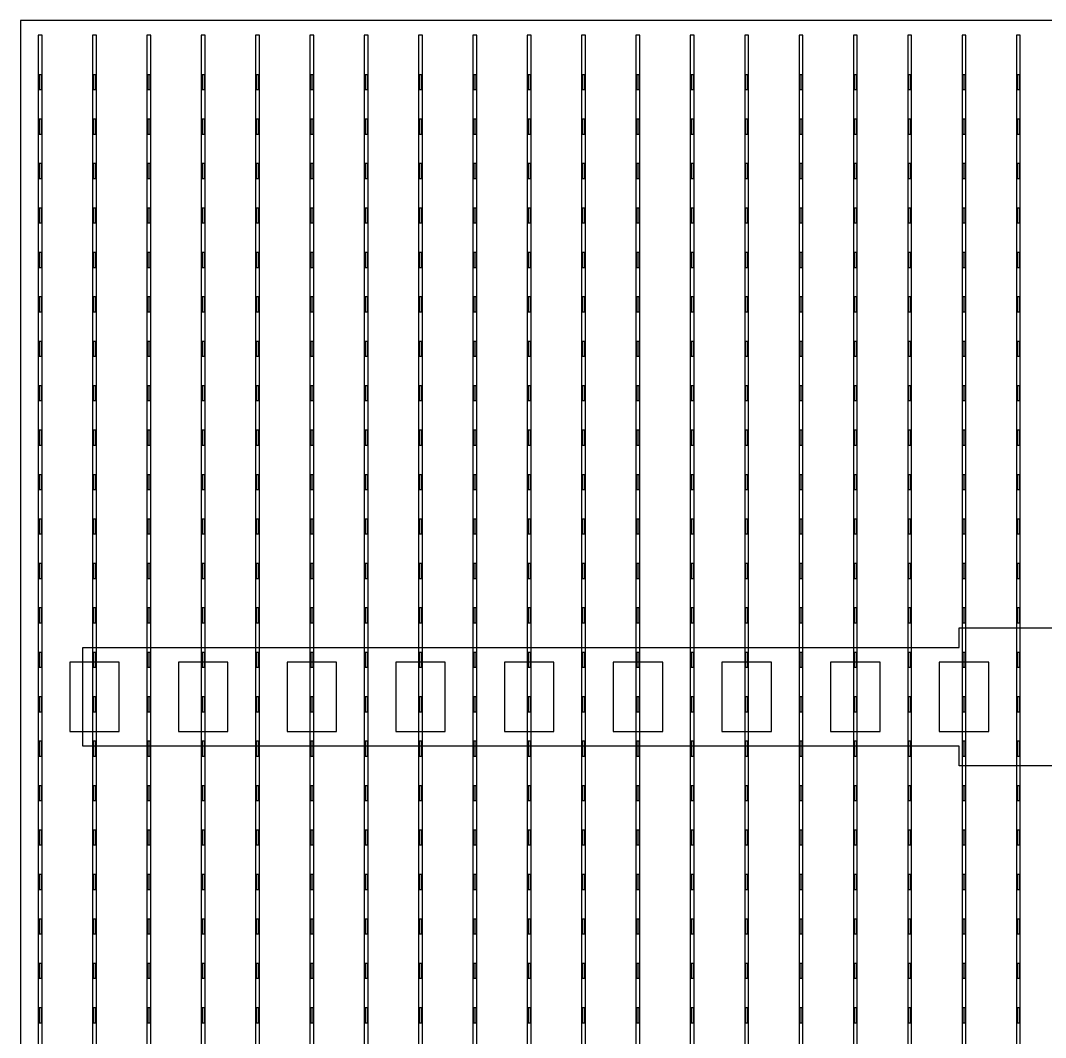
# Model space of a CAD drawing. Header units: millimetres. Extents: x -18 to 142, y -7 to 153.
# Drawn here: x 104.32 to 114.7, y 72.45 to 82.75 of the extents above; entities that cross this region are included whole.
import ezdxf

# ---------------------------------------------------------------- set-up
doc = ezdxf.new("R2010")
doc.units = ezdxf.units.MM
for name, color, linetype in [('BUSBARS', 3, 'Continuous'), ('CONTACT_PADS', 2, 'Continuous'), ('FINGERS', 1, 'Continuous'), ('INSULATION', 2, 'Continuous')]:
    doc.layers.add(name, color=color, linetype=linetype)

msp = doc.modelspace()

# ---------------------------------------------------------------- linework, layer by layer
at = {"layer": 'BUSBARS'}
msp.add_lwpolyline([(123.89, 76.4), (123.89, 75.4), (115.02, 75.4), (115.02, 75.2), (113.82, 75.2), (113.82, 75.4), (104.95, 75.4), (104.95, 76.4), (113.82, 76.4), (113.82, 76.6), (115.02, 76.6), (115.02, 76.4), (123.89, 76.4)], close=True, dxfattribs=at)
at = {"layer": 'CONTACT_PADS'}
for points in [[(104.533, 82.05), (104.533, 82.2), (104.508, 82.2), (104.508, 82.05), (104.533, 82.05)], [(105.083, 82.05), (105.083, 82.2), (105.058, 82.2), (105.058, 82.05), (105.083, 82.05)], [(105.633, 82.05), (105.633, 82.2), (105.608, 82.2), (105.608, 82.05), (105.633, 82.05)], [(106.183, 82.05), (106.183, 82.2), (106.158, 82.2), (106.158, 82.05), (106.183, 82.05)], [(106.733, 82.05), (106.733, 82.2), (106.708, 82.2), (106.708, 82.05), (106.733, 82.05)], [(107.283, 82.05), (107.283, 82.2), (107.258, 82.2), (107.258, 82.05), (107.283, 82.05)], [(107.833, 82.05), (107.833, 82.2), (107.808, 82.2), (107.808, 82.05), (107.833, 82.05)], [(108.383, 82.05), (108.383, 82.2), (108.358, 82.2), (108.358, 82.05), (108.383, 82.05)], [(108.933, 82.05), (108.933, 82.2), (108.908, 82.2), (108.908, 82.05), (108.933, 82.05)], [(109.483, 82.05), (109.483, 82.2), (109.458, 82.2), (109.458, 82.05), (109.483, 82.05)], [(110.033, 82.05), (110.033, 82.2), (110.008, 82.2), (110.008, 82.05), (110.033, 82.05)], [(110.583, 82.05), (110.583, 82.2), (110.558, 82.2), (110.558, 82.05), (110.583, 82.05)], [(111.133, 82.05), (111.133, 82.2), (111.108, 82.2), (111.108, 82.05), (111.133, 82.05)], [(111.683, 82.05), (111.683, 82.2), (111.658, 82.2), (111.658, 82.05), (111.683, 82.05)], [(112.233, 82.05), (112.233, 82.2), (112.208, 82.2), (112.208, 82.05), (112.233, 82.05)], [(112.783, 82.05), (112.783, 82.2), (112.758, 82.2), (112.758, 82.05), (112.783, 82.05)], [(113.333, 82.05), (113.333, 82.2), (113.308, 82.2), (113.308, 82.05), (113.333, 82.05)], [(113.883, 82.05), (113.883, 82.2), (113.858, 82.2), (113.858, 82.05), (113.883, 82.05)], [(114.433, 82.05), (114.433, 82.2), (114.408, 82.2), (114.408, 82.05), (114.433, 82.05)], [(104.533, 81.6), (104.533, 81.75), (104.508, 81.75), (104.508, 81.6), (104.533, 81.6)], [(105.083, 81.6), (105.083, 81.75), (105.058, 81.75), (105.058, 81.6), (105.083, 81.6)], [(105.633, 81.6), (105.633, 81.75), (105.608, 81.75), (105.608, 81.6), (105.633, 81.6)], [(106.183, 81.6), (106.183, 81.75), (106.158, 81.75), (106.158, 81.6), (106.183, 81.6)], [(106.733, 81.6), (106.733, 81.75), (106.708, 81.75), (106.708, 81.6), (106.733, 81.6)], [(107.283, 81.6), (107.283, 81.75), (107.258, 81.75), (107.258, 81.6), (107.283, 81.6)], [(107.833, 81.6), (107.833, 81.75), (107.808, 81.75), (107.808, 81.6), (107.833, 81.6)], [(108.383, 81.6), (108.383, 81.75), (108.358, 81.75), (108.358, 81.6), (108.383, 81.6)], [(108.933, 81.6), (108.933, 81.75), (108.908, 81.75), (108.908, 81.6), (108.933, 81.6)], [(109.483, 81.6), (109.483, 81.75), (109.458, 81.75), (109.458, 81.6), (109.483, 81.6)], [(110.033, 81.6), (110.033, 81.75), (110.008, 81.75), (110.008, 81.6), (110.033, 81.6)], [(110.583, 81.6), (110.583, 81.75), (110.558, 81.75), (110.558, 81.6), (110.583, 81.6)], [(111.133, 81.6), (111.133, 81.75), (111.108, 81.75), (111.108, 81.6), (111.133, 81.6)], [(111.683, 81.6), (111.683, 81.75), (111.658, 81.75), (111.658, 81.6), (111.683, 81.6)], [(112.233, 81.6), (112.233, 81.75), (112.208, 81.75), (112.208, 81.6), (112.233, 81.6)], [(112.783, 81.6), (112.783, 81.75), (112.758, 81.75), (112.758, 81.6), (112.783, 81.6)], [(113.333, 81.6), (113.333, 81.75), (113.308, 81.75), (113.308, 81.6), (113.333, 81.6)], [(113.883, 81.6), (113.883, 81.75), (113.858, 81.75), (113.858, 81.6), (113.883, 81.6)], [(114.433, 81.6), (114.433, 81.75), (114.408, 81.75), (114.408, 81.6), (114.433, 81.6)], [(104.533, 81.15), (104.533, 81.3), (104.508, 81.3), (104.508, 81.15), (104.533, 81.15)], [(105.083, 81.15), (105.083, 81.3), (105.058, 81.3), (105.058, 81.15), (105.083, 81.15)], [(105.633, 81.15), (105.633, 81.3), (105.608, 81.3), (105.608, 81.15), (105.633, 81.15)], [(106.183, 81.15), (106.183, 81.3), (106.158, 81.3), (106.158, 81.15), (106.183, 81.15)], [(106.733, 81.15), (106.733, 81.3), (106.708, 81.3), (106.708, 81.15), (106.733, 81.15)], [(107.283, 81.15), (107.283, 81.3), (107.258, 81.3), (107.258, 81.15), (107.283, 81.15)], [(107.833, 81.15), (107.833, 81.3), (107.808, 81.3), (107.808, 81.15), (107.833, 81.15)], [(108.383, 81.15), (108.383, 81.3), (108.358, 81.3), (108.358, 81.15), (108.383, 81.15)], [(108.933, 81.15), (108.933, 81.3), (108.908, 81.3), (108.908, 81.15), (108.933, 81.15)], [(109.483, 81.15), (109.483, 81.3), (109.458, 81.3), (109.458, 81.15), (109.483, 81.15)], [(110.033, 81.15), (110.033, 81.3), (110.008, 81.3), (110.008, 81.15), (110.033, 81.15)], [(110.583, 81.15), (110.583, 81.3), (110.558, 81.3), (110.558, 81.15), (110.583, 81.15)], [(111.133, 81.15), (111.133, 81.3), (111.108, 81.3), (111.108, 81.15), (111.133, 81.15)], [(111.683, 81.15), (111.683, 81.3), (111.658, 81.3), (111.658, 81.15), (111.683, 81.15)], [(112.233, 81.15), (112.233, 81.3), (112.208, 81.3), (112.208, 81.15), (112.233, 81.15)], [(112.783, 81.15), (112.783, 81.3), (112.758, 81.3), (112.758, 81.15), (112.783, 81.15)], [(113.333, 81.15), (113.333, 81.3), (113.308, 81.3), (113.308, 81.15), (113.333, 81.15)], [(113.883, 81.15), (113.883, 81.3), (113.858, 81.3), (113.858, 81.15), (113.883, 81.15)], [(114.433, 81.15), (114.433, 81.3), (114.408, 81.3), (114.408, 81.15), (114.433, 81.15)], [(104.533, 80.7), (104.533, 80.85), (104.508, 80.85), (104.508, 80.7), (104.533, 80.7)], [(105.083, 80.7), (105.083, 80.85), (105.058, 80.85), (105.058, 80.7), (105.083, 80.7)], [(105.633, 80.7), (105.633, 80.85), (105.608, 80.85), (105.608, 80.7), (105.633, 80.7)], [(106.183, 80.7), (106.183, 80.85), (106.158, 80.85), (106.158, 80.7), (106.183, 80.7)], [(106.733, 80.7), (106.733, 80.85), (106.708, 80.85), (106.708, 80.7), (106.733, 80.7)], [(107.283, 80.7), (107.283, 80.85), (107.258, 80.85), (107.258, 80.7), (107.283, 80.7)], [(107.833, 80.7), (107.833, 80.85), (107.808, 80.85), (107.808, 80.7), (107.833, 80.7)], [(108.383, 80.7), (108.383, 80.85), (108.358, 80.85), (108.358, 80.7), (108.383, 80.7)], [(108.933, 80.7), (108.933, 80.85), (108.908, 80.85), (108.908, 80.7), (108.933, 80.7)], [(109.483, 80.7), (109.483, 80.85), (109.458, 80.85), (109.458, 80.7), (109.483, 80.7)], [(110.033, 80.7), (110.033, 80.85), (110.008, 80.85), (110.008, 80.7), (110.033, 80.7)], [(110.583, 80.7), (110.583, 80.85), (110.558, 80.85), (110.558, 80.7), (110.583, 80.7)], [(111.133, 80.7), (111.133, 80.85), (111.108, 80.85), (111.108, 80.7), (111.133, 80.7)], [(111.683, 80.7), (111.683, 80.85), (111.658, 80.85), (111.658, 80.7), (111.683, 80.7)], [(112.233, 80.7), (112.233, 80.85), (112.208, 80.85), (112.208, 80.7), (112.233, 80.7)], [(112.783, 80.7), (112.783, 80.85), (112.758, 80.85), (112.758, 80.7), (112.783, 80.7)], [(113.333, 80.7), (113.333, 80.85), (113.308, 80.85), (113.308, 80.7), (113.333, 80.7)], [(113.883, 80.7), (113.883, 80.85), (113.858, 80.85), (113.858, 80.7), (113.883, 80.7)], [(114.433, 80.7), (114.433, 80.85), (114.408, 80.85), (114.408, 80.7), (114.433, 80.7)], [(104.533, 80.25), (104.533, 80.4), (104.508, 80.4), (104.508, 80.25), (104.533, 80.25)], [(105.083, 80.25), (105.083, 80.4), (105.058, 80.4), (105.058, 80.25), (105.083, 80.25)], [(105.633, 80.25), (105.633, 80.4), (105.608, 80.4), (105.608, 80.25), (105.633, 80.25)], [(106.183, 80.25), (106.183, 80.4), (106.158, 80.4), (106.158, 80.25), (106.183, 80.25)], [(106.733, 80.25), (106.733, 80.4), (106.708, 80.4), (106.708, 80.25), (106.733, 80.25)], [(107.283, 80.25), (107.283, 80.4), (107.258, 80.4), (107.258, 80.25), (107.283, 80.25)], [(107.833, 80.25), (107.833, 80.4), (107.808, 80.4), (107.808, 80.25), (107.833, 80.25)], [(108.383, 80.25), (108.383, 80.4), (108.358, 80.4), (108.358, 80.25), (108.383, 80.25)], [(108.933, 80.25), (108.933, 80.4), (108.908, 80.4), (108.908, 80.25), (108.933, 80.25)], [(109.483, 80.25), (109.483, 80.4), (109.458, 80.4), (109.458, 80.25), (109.483, 80.25)], [(110.033, 80.25), (110.033, 80.4), (110.008, 80.4), (110.008, 80.25), (110.033, 80.25)], [(110.583, 80.25), (110.583, 80.4), (110.558, 80.4), (110.558, 80.25), (110.583, 80.25)], [(111.133, 80.25), (111.133, 80.4), (111.108, 80.4), (111.108, 80.25), (111.133, 80.25)], [(111.683, 80.25), (111.683, 80.4), (111.658, 80.4), (111.658, 80.25), (111.683, 80.25)], [(112.233, 80.25), (112.233, 80.4), (112.208, 80.4), (112.208, 80.25), (112.233, 80.25)], [(112.783, 80.25), (112.783, 80.4), (112.758, 80.4), (112.758, 80.25), (112.783, 80.25)], [(113.333, 80.25), (113.333, 80.4), (113.308, 80.4), (113.308, 80.25), (113.333, 80.25)], [(113.883, 80.25), (113.883, 80.4), (113.858, 80.4), (113.858, 80.25), (113.883, 80.25)], [(114.433, 80.25), (114.433, 80.4), (114.408, 80.4), (114.408, 80.25), (114.433, 80.25)], [(104.533, 79.8), (104.533, 79.95), (104.508, 79.95), (104.508, 79.8), (104.533, 79.8)], [(105.083, 79.8), (105.083, 79.95), (105.058, 79.95), (105.058, 79.8), (105.083, 79.8)], [(105.633, 79.8), (105.633, 79.95), (105.608, 79.95), (105.608, 79.8), (105.633, 79.8)], [(106.183, 79.8), (106.183, 79.95), (106.158, 79.95), (106.158, 79.8), (106.183, 79.8)], [(106.733, 79.8), (106.733, 79.95), (106.708, 79.95), (106.708, 79.8), (106.733, 79.8)], [(107.283, 79.8), (107.283, 79.95), (107.258, 79.95), (107.258, 79.8), (107.283, 79.8)], [(107.833, 79.8), (107.833, 79.95), (107.808, 79.95), (107.808, 79.8), (107.833, 79.8)], [(108.383, 79.8), (108.383, 79.95), (108.358, 79.95), (108.358, 79.8), (108.383, 79.8)], [(108.933, 79.8), (108.933, 79.95), (108.908, 79.95), (108.908, 79.8), (108.933, 79.8)], [(109.483, 79.8), (109.483, 79.95), (109.458, 79.95), (109.458, 79.8), (109.483, 79.8)], [(110.033, 79.8), (110.033, 79.95), (110.008, 79.95), (110.008, 79.8), (110.033, 79.8)], [(110.583, 79.8), (110.583, 79.95), (110.558, 79.95), (110.558, 79.8), (110.583, 79.8)], [(111.133, 79.8), (111.133, 79.95), (111.108, 79.95), (111.108, 79.8), (111.133, 79.8)], [(111.683, 79.8), (111.683, 79.95), (111.658, 79.95), (111.658, 79.8), (111.683, 79.8)], [(112.233, 79.8), (112.233, 79.95), (112.208, 79.95), (112.208, 79.8), (112.233, 79.8)], [(112.783, 79.8), (112.783, 79.95), (112.758, 79.95), (112.758, 79.8), (112.783, 79.8)], [(113.333, 79.8), (113.333, 79.95), (113.308, 79.95), (113.308, 79.8), (113.333, 79.8)], [(113.883, 79.8), (113.883, 79.95), (113.858, 79.95), (113.858, 79.8), (113.883, 79.8)], [(114.433, 79.8), (114.433, 79.95), (114.408, 79.95), (114.408, 79.8), (114.433, 79.8)], [(104.533, 79.35), (104.533, 79.5), (104.508, 79.5), (104.508, 79.35), (104.533, 79.35)], [(105.083, 79.35), (105.083, 79.5), (105.058, 79.5), (105.058, 79.35), (105.083, 79.35)], [(105.633, 79.35), (105.633, 79.5), (105.608, 79.5), (105.608, 79.35), (105.633, 79.35)], [(106.183, 79.35), (106.183, 79.5), (106.158, 79.5), (106.158, 79.35), (106.183, 79.35)], [(106.733, 79.35), (106.733, 79.5), (106.708, 79.5), (106.708, 79.35), (106.733, 79.35)], [(107.283, 79.35), (107.283, 79.5), (107.258, 79.5), (107.258, 79.35), (107.283, 79.35)], [(107.833, 79.35), (107.833, 79.5), (107.808, 79.5), (107.808, 79.35), (107.833, 79.35)], [(108.383, 79.35), (108.383, 79.5), (108.358, 79.5), (108.358, 79.35), (108.383, 79.35)], [(108.933, 79.35), (108.933, 79.5), (108.908, 79.5), (108.908, 79.35), (108.933, 79.35)], [(109.483, 79.35), (109.483, 79.5), (109.458, 79.5), (109.458, 79.35), (109.483, 79.35)], [(110.033, 79.35), (110.033, 79.5), (110.008, 79.5), (110.008, 79.35), (110.033, 79.35)], [(110.583, 79.35), (110.583, 79.5), (110.558, 79.5), (110.558, 79.35), (110.583, 79.35)], [(111.133, 79.35), (111.133, 79.5), (111.108, 79.5), (111.108, 79.35), (111.133, 79.35)], [(111.683, 79.35), (111.683, 79.5), (111.658, 79.5), (111.658, 79.35), (111.683, 79.35)], [(112.233, 79.35), (112.233, 79.5), (112.208, 79.5), (112.208, 79.35), (112.233, 79.35)], [(112.783, 79.35), (112.783, 79.5), (112.758, 79.5), (112.758, 79.35), (112.783, 79.35)], [(113.333, 79.35), (113.333, 79.5), (113.308, 79.5), (113.308, 79.35), (113.333, 79.35)], [(113.883, 79.35), (113.883, 79.5), (113.858, 79.5), (113.858, 79.35), (113.883, 79.35)], [(114.433, 79.35), (114.433, 79.5), (114.408, 79.5), (114.408, 79.35), (114.433, 79.35)], [(104.533, 78.9), (104.533, 79.05), (104.508, 79.05), (104.508, 78.9), (104.533, 78.9)], [(105.083, 78.9), (105.083, 79.05), (105.058, 79.05), (105.058, 78.9), (105.083, 78.9)], [(105.633, 78.9), (105.633, 79.05), (105.608, 79.05), (105.608, 78.9), (105.633, 78.9)], [(106.183, 78.9), (106.183, 79.05), (106.158, 79.05), (106.158, 78.9), (106.183, 78.9)], [(106.733, 78.9), (106.733, 79.05), (106.708, 79.05), (106.708, 78.9), (106.733, 78.9)], [(107.283, 78.9), (107.283, 79.05), (107.258, 79.05), (107.258, 78.9), (107.283, 78.9)], [(107.833, 78.9), (107.833, 79.05), (107.808, 79.05), (107.808, 78.9), (107.833, 78.9)], [(108.383, 78.9), (108.383, 79.05), (108.358, 79.05), (108.358, 78.9), (108.383, 78.9)], [(108.933, 78.9), (108.933, 79.05), (108.908, 79.05), (108.908, 78.9), (108.933, 78.9)], [(109.483, 78.9), (109.483, 79.05), (109.458, 79.05), (109.458, 78.9), (109.483, 78.9)], [(110.033, 78.9), (110.033, 79.05), (110.008, 79.05), (110.008, 78.9), (110.033, 78.9)], [(110.583, 78.9), (110.583, 79.05), (110.558, 79.05), (110.558, 78.9), (110.583, 78.9)], [(111.133, 78.9), (111.133, 79.05), (111.108, 79.05), (111.108, 78.9), (111.133, 78.9)], [(111.683, 78.9), (111.683, 79.05), (111.658, 79.05), (111.658, 78.9), (111.683, 78.9)], [(112.233, 78.9), (112.233, 79.05), (112.208, 79.05), (112.208, 78.9), (112.233, 78.9)], [(112.783, 78.9), (112.783, 79.05), (112.758, 79.05), (112.758, 78.9), (112.783, 78.9)], [(113.333, 78.9), (113.333, 79.05), (113.308, 79.05), (113.308, 78.9), (113.333, 78.9)], [(113.883, 78.9), (113.883, 79.05), (113.858, 79.05), (113.858, 78.9), (113.883, 78.9)], [(114.433, 78.9), (114.433, 79.05), (114.408, 79.05), (114.408, 78.9), (114.433, 78.9)], [(104.533, 78.45), (104.533, 78.6), (104.508, 78.6), (104.508, 78.45), (104.533, 78.45)], [(105.083, 78.45), (105.083, 78.6), (105.058, 78.6), (105.058, 78.45), (105.083, 78.45)], [(105.633, 78.45), (105.633, 78.6), (105.608, 78.6), (105.608, 78.45), (105.633, 78.45)], [(106.183, 78.45), (106.183, 78.6), (106.158, 78.6), (106.158, 78.45), (106.183, 78.45)], [(106.733, 78.45), (106.733, 78.6), (106.708, 78.6), (106.708, 78.45), (106.733, 78.45)], [(107.283, 78.45), (107.283, 78.6), (107.258, 78.6), (107.258, 78.45), (107.283, 78.45)], [(107.833, 78.45), (107.833, 78.6), (107.808, 78.6), (107.808, 78.45), (107.833, 78.45)], [(108.383, 78.45), (108.383, 78.6), (108.358, 78.6), (108.358, 78.45), (108.383, 78.45)], [(108.933, 78.45), (108.933, 78.6), (108.908, 78.6), (108.908, 78.45), (108.933, 78.45)], [(109.483, 78.45), (109.483, 78.6), (109.458, 78.6), (109.458, 78.45), (109.483, 78.45)], [(110.033, 78.45), (110.033, 78.6), (110.008, 78.6), (110.008, 78.45), (110.033, 78.45)], [(110.583, 78.45), (110.583, 78.6), (110.558, 78.6), (110.558, 78.45), (110.583, 78.45)], [(111.133, 78.45), (111.133, 78.6), (111.108, 78.6), (111.108, 78.45), (111.133, 78.45)], [(111.683, 78.45), (111.683, 78.6), (111.658, 78.6), (111.658, 78.45), (111.683, 78.45)], [(112.233, 78.45), (112.233, 78.6), (112.208, 78.6), (112.208, 78.45), (112.233, 78.45)], [(112.783, 78.45), (112.783, 78.6), (112.758, 78.6), (112.758, 78.45), (112.783, 78.45)], [(113.333, 78.45), (113.333, 78.6), (113.308, 78.6), (113.308, 78.45), (113.333, 78.45)], [(113.883, 78.45), (113.883, 78.6), (113.858, 78.6), (113.858, 78.45), (113.883, 78.45)], [(114.433, 78.45), (114.433, 78.6), (114.408, 78.6), (114.408, 78.45), (114.433, 78.45)], [(104.533, 78), (104.533, 78.15), (104.508, 78.15), (104.508, 78), (104.533, 78)], [(105.083, 78), (105.083, 78.15), (105.058, 78.15), (105.058, 78), (105.083, 78)], [(105.633, 78), (105.633, 78.15), (105.608, 78.15), (105.608, 78), (105.633, 78)], [(106.183, 78), (106.183, 78.15), (106.158, 78.15), (106.158, 78), (106.183, 78)], [(106.733, 78), (106.733, 78.15), (106.708, 78.15), (106.708, 78), (106.733, 78)], [(107.283, 78), (107.283, 78.15), (107.258, 78.15), (107.258, 78), (107.283, 78)], [(107.833, 78), (107.833, 78.15), (107.808, 78.15), (107.808, 78), (107.833, 78)], [(108.383, 78), (108.383, 78.15), (108.358, 78.15), (108.358, 78), (108.383, 78)], [(108.933, 78), (108.933, 78.15), (108.908, 78.15), (108.908, 78), (108.933, 78)], [(109.483, 78), (109.483, 78.15), (109.458, 78.15), (109.458, 78), (109.483, 78)], [(110.033, 78), (110.033, 78.15), (110.008, 78.15), (110.008, 78), (110.033, 78)], [(110.583, 78), (110.583, 78.15), (110.558, 78.15), (110.558, 78), (110.583, 78)], [(111.133, 78), (111.133, 78.15), (111.108, 78.15), (111.108, 78), (111.133, 78)], [(111.683, 78), (111.683, 78.15), (111.658, 78.15), (111.658, 78), (111.683, 78)], [(112.233, 78), (112.233, 78.15), (112.208, 78.15), (112.208, 78), (112.233, 78)], [(112.783, 78), (112.783, 78.15), (112.758, 78.15), (112.758, 78), (112.783, 78)], [(113.333, 78), (113.333, 78.15), (113.308, 78.15), (113.308, 78), (113.333, 78)], [(113.883, 78), (113.883, 78.15), (113.858, 78.15), (113.858, 78), (113.883, 78)], [(114.433, 78), (114.433, 78.15), (114.408, 78.15), (114.408, 78), (114.433, 78)], [(104.533, 77.55), (104.533, 77.7), (104.508, 77.7), (104.508, 77.55), (104.533, 77.55)], [(105.083, 77.55), (105.083, 77.7), (105.058, 77.7), (105.058, 77.55), (105.083, 77.55)], [(105.633, 77.55), (105.633, 77.7), (105.608, 77.7), (105.608, 77.55), (105.633, 77.55)], [(106.183, 77.55), (106.183, 77.7), (106.158, 77.7), (106.158, 77.55), (106.183, 77.55)], [(106.733, 77.55), (106.733, 77.7), (106.708, 77.7), (106.708, 77.55), (106.733, 77.55)], [(107.283, 77.55), (107.283, 77.7), (107.258, 77.7), (107.258, 77.55), (107.283, 77.55)], [(107.833, 77.55), (107.833, 77.7), (107.808, 77.7), (107.808, 77.55), (107.833, 77.55)], [(108.383, 77.55), (108.383, 77.7), (108.358, 77.7), (108.358, 77.55), (108.383, 77.55)], [(108.933, 77.55), (108.933, 77.7), (108.908, 77.7), (108.908, 77.55), (108.933, 77.55)], [(109.483, 77.55), (109.483, 77.7), (109.458, 77.7), (109.458, 77.55), (109.483, 77.55)], [(110.033, 77.55), (110.033, 77.7), (110.008, 77.7), (110.008, 77.55), (110.033, 77.55)], [(110.583, 77.55), (110.583, 77.7), (110.558, 77.7), (110.558, 77.55), (110.583, 77.55)], [(111.133, 77.55), (111.133, 77.7), (111.108, 77.7), (111.108, 77.55), (111.133, 77.55)], [(111.683, 77.55), (111.683, 77.7), (111.658, 77.7), (111.658, 77.55), (111.683, 77.55)], [(112.233, 77.55), (112.233, 77.7), (112.208, 77.7), (112.208, 77.55), (112.233, 77.55)], [(112.783, 77.55), (112.783, 77.7), (112.758, 77.7), (112.758, 77.55), (112.783, 77.55)], [(113.333, 77.55), (113.333, 77.7), (113.308, 77.7), (113.308, 77.55), (113.333, 77.55)], [(113.883, 77.55), (113.883, 77.7), (113.858, 77.7), (113.858, 77.55), (113.883, 77.55)], [(114.433, 77.55), (114.433, 77.7), (114.408, 77.7), (114.408, 77.55), (114.433, 77.55)], [(104.533, 77.1), (104.533, 77.25), (104.508, 77.25), (104.508, 77.1), (104.533, 77.1)], [(105.083, 77.1), (105.083, 77.25), (105.058, 77.25), (105.058, 77.1), (105.083, 77.1)], [(105.633, 77.1), (105.633, 77.25), (105.608, 77.25), (105.608, 77.1), (105.633, 77.1)], [(106.183, 77.1), (106.183, 77.25), (106.158, 77.25), (106.158, 77.1), (106.183, 77.1)], [(106.733, 77.1), (106.733, 77.25), (106.708, 77.25), (106.708, 77.1), (106.733, 77.1)], [(107.283, 77.1), (107.283, 77.25), (107.258, 77.25), (107.258, 77.1), (107.283, 77.1)], [(107.833, 77.1), (107.833, 77.25), (107.808, 77.25), (107.808, 77.1), (107.833, 77.1)], [(108.383, 77.1), (108.383, 77.25), (108.358, 77.25), (108.358, 77.1), (108.383, 77.1)], [(108.933, 77.1), (108.933, 77.25), (108.908, 77.25), (108.908, 77.1), (108.933, 77.1)], [(109.483, 77.1), (109.483, 77.25), (109.458, 77.25), (109.458, 77.1), (109.483, 77.1)], [(110.033, 77.1), (110.033, 77.25), (110.008, 77.25), (110.008, 77.1), (110.033, 77.1)], [(110.583, 77.1), (110.583, 77.25), (110.558, 77.25), (110.558, 77.1), (110.583, 77.1)], [(111.133, 77.1), (111.133, 77.25), (111.108, 77.25), (111.108, 77.1), (111.133, 77.1)], [(111.683, 77.1), (111.683, 77.25), (111.658, 77.25), (111.658, 77.1), (111.683, 77.1)], [(112.233, 77.1), (112.233, 77.25), (112.208, 77.25), (112.208, 77.1), (112.233, 77.1)], [(112.783, 77.1), (112.783, 77.25), (112.758, 77.25), (112.758, 77.1), (112.783, 77.1)], [(113.333, 77.1), (113.333, 77.25), (113.308, 77.25), (113.308, 77.1), (113.333, 77.1)], [(113.883, 77.1), (113.883, 77.25), (113.858, 77.25), (113.858, 77.1), (113.883, 77.1)], [(114.433, 77.1), (114.433, 77.25), (114.408, 77.25), (114.408, 77.1), (114.433, 77.1)], [(104.533, 76.65), (104.533, 76.8), (104.508, 76.8), (104.508, 76.65), (104.533, 76.65)], [(105.083, 76.65), (105.083, 76.8), (105.058, 76.8), (105.058, 76.65), (105.083, 76.65)], [(105.633, 76.65), (105.633, 76.8), (105.608, 76.8), (105.608, 76.65), (105.633, 76.65)], [(106.183, 76.65), (106.183, 76.8), (106.158, 76.8), (106.158, 76.65), (106.183, 76.65)], [(106.733, 76.65), (106.733, 76.8), (106.708, 76.8), (106.708, 76.65), (106.733, 76.65)], [(107.283, 76.65), (107.283, 76.8), (107.258, 76.8), (107.258, 76.65), (107.283, 76.65)], [(107.833, 76.65), (107.833, 76.8), (107.808, 76.8), (107.808, 76.65), (107.833, 76.65)], [(108.383, 76.65), (108.383, 76.8), (108.358, 76.8), (108.358, 76.65), (108.383, 76.65)], [(108.933, 76.65), (108.933, 76.8), (108.908, 76.8), (108.908, 76.65), (108.933, 76.65)], [(109.483, 76.65), (109.483, 76.8), (109.458, 76.8), (109.458, 76.65), (109.483, 76.65)], [(110.033, 76.65), (110.033, 76.8), (110.008, 76.8), (110.008, 76.65), (110.033, 76.65)], [(110.583, 76.65), (110.583, 76.8), (110.558, 76.8), (110.558, 76.65), (110.583, 76.65)], [(111.133, 76.65), (111.133, 76.8), (111.108, 76.8), (111.108, 76.65), (111.133, 76.65)], [(111.683, 76.65), (111.683, 76.8), (111.658, 76.8), (111.658, 76.65), (111.683, 76.65)], [(112.233, 76.65), (112.233, 76.8), (112.208, 76.8), (112.208, 76.65), (112.233, 76.65)], [(112.783, 76.65), (112.783, 76.8), (112.758, 76.8), (112.758, 76.65), (112.783, 76.65)], [(113.333, 76.65), (113.333, 76.8), (113.308, 76.8), (113.308, 76.65), (113.333, 76.65)], [(113.883, 76.65), (113.883, 76.8), (113.858, 76.8), (113.858, 76.65), (113.883, 76.65)], [(114.433, 76.65), (114.433, 76.8), (114.408, 76.8), (114.408, 76.65), (114.433, 76.65)], [(104.533, 76.2), (104.533, 76.35), (104.508, 76.35), (104.508, 76.2), (104.533, 76.2)], [(105.083, 76.2), (105.083, 76.35), (105.058, 76.35), (105.058, 76.2), (105.083, 76.2)], [(105.633, 76.2), (105.633, 76.35), (105.608, 76.35), (105.608, 76.2), (105.633, 76.2)], [(106.183, 76.2), (106.183, 76.35), (106.158, 76.35), (106.158, 76.2), (106.183, 76.2)], [(106.733, 76.2), (106.733, 76.35), (106.708, 76.35), (106.708, 76.2), (106.733, 76.2)], [(107.283, 76.2), (107.283, 76.35), (107.258, 76.35), (107.258, 76.2), (107.283, 76.2)], [(107.833, 76.2), (107.833, 76.35), (107.808, 76.35), (107.808, 76.2), (107.833, 76.2)], [(108.383, 76.2), (108.383, 76.35), (108.358, 76.35), (108.358, 76.2), (108.383, 76.2)], [(108.933, 76.2), (108.933, 76.35), (108.908, 76.35), (108.908, 76.2), (108.933, 76.2)], [(109.483, 76.2), (109.483, 76.35), (109.458, 76.35), (109.458, 76.2), (109.483, 76.2)], [(110.033, 76.2), (110.033, 76.35), (110.008, 76.35), (110.008, 76.2), (110.033, 76.2)], [(110.583, 76.2), (110.583, 76.35), (110.558, 76.35), (110.558, 76.2), (110.583, 76.2)], [(111.133, 76.2), (111.133, 76.35), (111.108, 76.35), (111.108, 76.2), (111.133, 76.2)], [(111.683, 76.2), (111.683, 76.35), (111.658, 76.35), (111.658, 76.2), (111.683, 76.2)], [(112.233, 76.2), (112.233, 76.35), (112.208, 76.35), (112.208, 76.2), (112.233, 76.2)], [(112.783, 76.2), (112.783, 76.35), (112.758, 76.35), (112.758, 76.2), (112.783, 76.2)], [(113.333, 76.2), (113.333, 76.35), (113.308, 76.35), (113.308, 76.2), (113.333, 76.2)], [(113.883, 76.2), (113.883, 76.35), (113.858, 76.35), (113.858, 76.2), (113.883, 76.2)], [(114.433, 76.2), (114.433, 76.35), (114.408, 76.35), (114.408, 76.2), (114.433, 76.2)], [(104.533, 75.75), (104.533, 75.9), (104.508, 75.9), (104.508, 75.75), (104.533, 75.75)], [(105.083, 75.75), (105.083, 75.9), (105.058, 75.9), (105.058, 75.75), (105.083, 75.75)], [(105.633, 75.75), (105.633, 75.9), (105.608, 75.9), (105.608, 75.75), (105.633, 75.75)], [(106.183, 75.75), (106.183, 75.9), (106.158, 75.9), (106.158, 75.75), (106.183, 75.75)], [(106.733, 75.75), (106.733, 75.9), (106.708, 75.9), (106.708, 75.75), (106.733, 75.75)], [(107.283, 75.75), (107.283, 75.9), (107.258, 75.9), (107.258, 75.75), (107.283, 75.75)], [(107.833, 75.75), (107.833, 75.9), (107.808, 75.9), (107.808, 75.75), (107.833, 75.75)], [(108.383, 75.75), (108.383, 75.9), (108.358, 75.9), (108.358, 75.75), (108.383, 75.75)], [(108.933, 75.75), (108.933, 75.9), (108.908, 75.9), (108.908, 75.75), (108.933, 75.75)], [(109.483, 75.75), (109.483, 75.9), (109.458, 75.9), (109.458, 75.75), (109.483, 75.75)], [(110.033, 75.75), (110.033, 75.9), (110.008, 75.9), (110.008, 75.75), (110.033, 75.75)], [(110.583, 75.75), (110.583, 75.9), (110.558, 75.9), (110.558, 75.75), (110.583, 75.75)], [(111.133, 75.75), (111.133, 75.9), (111.108, 75.9), (111.108, 75.75), (111.133, 75.75)], [(111.683, 75.75), (111.683, 75.9), (111.658, 75.9), (111.658, 75.75), (111.683, 75.75)], [(112.233, 75.75), (112.233, 75.9), (112.208, 75.9), (112.208, 75.75), (112.233, 75.75)], [(112.783, 75.75), (112.783, 75.9), (112.758, 75.9), (112.758, 75.75), (112.783, 75.75)], [(113.333, 75.75), (113.333, 75.9), (113.308, 75.9), (113.308, 75.75), (113.333, 75.75)], [(113.883, 75.75), (113.883, 75.9), (113.858, 75.9), (113.858, 75.75), (113.883, 75.75)], [(114.433, 75.75), (114.433, 75.9), (114.408, 75.9), (114.408, 75.75), (114.433, 75.75)], [(104.533, 75.3), (104.533, 75.45), (104.508, 75.45), (104.508, 75.3), (104.533, 75.3)], [(105.083, 75.3), (105.083, 75.45), (105.058, 75.45), (105.058, 75.3), (105.083, 75.3)], [(105.633, 75.3), (105.633, 75.45), (105.608, 75.45), (105.608, 75.3), (105.633, 75.3)], [(106.183, 75.3), (106.183, 75.45), (106.158, 75.45), (106.158, 75.3), (106.183, 75.3)], [(106.733, 75.3), (106.733, 75.45), (106.708, 75.45), (106.708, 75.3), (106.733, 75.3)], [(107.283, 75.3), (107.283, 75.45), (107.258, 75.45), (107.258, 75.3), (107.283, 75.3)], [(107.833, 75.3), (107.833, 75.45), (107.808, 75.45), (107.808, 75.3), (107.833, 75.3)], [(108.383, 75.3), (108.383, 75.45), (108.358, 75.45), (108.358, 75.3), (108.383, 75.3)], [(108.933, 75.3), (108.933, 75.45), (108.908, 75.45), (108.908, 75.3), (108.933, 75.3)], [(109.483, 75.3), (109.483, 75.45), (109.458, 75.45), (109.458, 75.3), (109.483, 75.3)], [(110.033, 75.3), (110.033, 75.45), (110.008, 75.45), (110.008, 75.3), (110.033, 75.3)], [(110.583, 75.3), (110.583, 75.45), (110.558, 75.45), (110.558, 75.3), (110.583, 75.3)], [(111.133, 75.3), (111.133, 75.45), (111.108, 75.45), (111.108, 75.3), (111.133, 75.3)], [(111.683, 75.3), (111.683, 75.45), (111.658, 75.45), (111.658, 75.3), (111.683, 75.3)], [(112.233, 75.3), (112.233, 75.45), (112.208, 75.45), (112.208, 75.3), (112.233, 75.3)], [(112.783, 75.3), (112.783, 75.45), (112.758, 75.45), (112.758, 75.3), (112.783, 75.3)], [(113.333, 75.3), (113.333, 75.45), (113.308, 75.45), (113.308, 75.3), (113.333, 75.3)], [(113.883, 75.3), (113.883, 75.45), (113.858, 75.45), (113.858, 75.3), (113.883, 75.3)], [(114.433, 75.3), (114.433, 75.45), (114.408, 75.45), (114.408, 75.3), (114.433, 75.3)], [(104.533, 74.85), (104.533, 75), (104.508, 75), (104.508, 74.85), (104.533, 74.85)], [(105.083, 74.85), (105.083, 75), (105.058, 75), (105.058, 74.85), (105.083, 74.85)], [(105.633, 74.85), (105.633, 75), (105.608, 75), (105.608, 74.85), (105.633, 74.85)], [(106.183, 74.85), (106.183, 75), (106.158, 75), (106.158, 74.85), (106.183, 74.85)], [(106.733, 74.85), (106.733, 75), (106.708, 75), (106.708, 74.85), (106.733, 74.85)], [(107.283, 74.85), (107.283, 75), (107.258, 75), (107.258, 74.85), (107.283, 74.85)], [(107.833, 74.85), (107.833, 75), (107.808, 75), (107.808, 74.85), (107.833, 74.85)], [(108.383, 74.85), (108.383, 75), (108.358, 75), (108.358, 74.85), (108.383, 74.85)], [(108.933, 74.85), (108.933, 75), (108.908, 75), (108.908, 74.85), (108.933, 74.85)], [(109.483, 74.85), (109.483, 75), (109.458, 75), (109.458, 74.85), (109.483, 74.85)], [(110.033, 74.85), (110.033, 75), (110.008, 75), (110.008, 74.85), (110.033, 74.85)], [(110.583, 74.85), (110.583, 75), (110.558, 75), (110.558, 74.85), (110.583, 74.85)], [(111.133, 74.85), (111.133, 75), (111.108, 75), (111.108, 74.85), (111.133, 74.85)], [(111.683, 74.85), (111.683, 75), (111.658, 75), (111.658, 74.85), (111.683, 74.85)], [(112.233, 74.85), (112.233, 75), (112.208, 75), (112.208, 74.85), (112.233, 74.85)], [(112.783, 74.85), (112.783, 75), (112.758, 75), (112.758, 74.85), (112.783, 74.85)], [(113.333, 74.85), (113.333, 75), (113.308, 75), (113.308, 74.85), (113.333, 74.85)], [(113.883, 74.85), (113.883, 75), (113.858, 75), (113.858, 74.85), (113.883, 74.85)], [(114.433, 74.85), (114.433, 75), (114.408, 75), (114.408, 74.85), (114.433, 74.85)], [(104.533, 74.4), (104.533, 74.55), (104.508, 74.55), (104.508, 74.4), (104.533, 74.4)], [(105.083, 74.4), (105.083, 74.55), (105.058, 74.55), (105.058, 74.4), (105.083, 74.4)], [(105.633, 74.4), (105.633, 74.55), (105.608, 74.55), (105.608, 74.4), (105.633, 74.4)], [(106.183, 74.4), (106.183, 74.55), (106.158, 74.55), (106.158, 74.4), (106.183, 74.4)], [(106.733, 74.4), (106.733, 74.55), (106.708, 74.55), (106.708, 74.4), (106.733, 74.4)], [(107.283, 74.4), (107.283, 74.55), (107.258, 74.55), (107.258, 74.4), (107.283, 74.4)], [(107.833, 74.4), (107.833, 74.55), (107.808, 74.55), (107.808, 74.4), (107.833, 74.4)], [(108.383, 74.4), (108.383, 74.55), (108.358, 74.55), (108.358, 74.4), (108.383, 74.4)], [(108.933, 74.4), (108.933, 74.55), (108.908, 74.55), (108.908, 74.4), (108.933, 74.4)], [(109.483, 74.4), (109.483, 74.55), (109.458, 74.55), (109.458, 74.4), (109.483, 74.4)], [(110.033, 74.4), (110.033, 74.55), (110.008, 74.55), (110.008, 74.4), (110.033, 74.4)], [(110.583, 74.4), (110.583, 74.55), (110.558, 74.55), (110.558, 74.4), (110.583, 74.4)], [(111.133, 74.4), (111.133, 74.55), (111.108, 74.55), (111.108, 74.4), (111.133, 74.4)], [(111.683, 74.4), (111.683, 74.55), (111.658, 74.55), (111.658, 74.4), (111.683, 74.4)], [(112.233, 74.4), (112.233, 74.55), (112.208, 74.55), (112.208, 74.4), (112.233, 74.4)], [(112.783, 74.4), (112.783, 74.55), (112.758, 74.55), (112.758, 74.4), (112.783, 74.4)], [(113.333, 74.4), (113.333, 74.55), (113.308, 74.55), (113.308, 74.4), (113.333, 74.4)], [(113.883, 74.4), (113.883, 74.55), (113.858, 74.55), (113.858, 74.4), (113.883, 74.4)], [(114.433, 74.4), (114.433, 74.55), (114.408, 74.55), (114.408, 74.4), (114.433, 74.4)], [(104.533, 73.95), (104.533, 74.1), (104.508, 74.1), (104.508, 73.95), (104.533, 73.95)], [(105.083, 73.95), (105.083, 74.1), (105.058, 74.1), (105.058, 73.95), (105.083, 73.95)], [(105.633, 73.95), (105.633, 74.1), (105.608, 74.1), (105.608, 73.95), (105.633, 73.95)], [(106.183, 73.95), (106.183, 74.1), (106.158, 74.1), (106.158, 73.95), (106.183, 73.95)], [(106.733, 73.95), (106.733, 74.1), (106.708, 74.1), (106.708, 73.95), (106.733, 73.95)], [(107.283, 73.95), (107.283, 74.1), (107.258, 74.1), (107.258, 73.95), (107.283, 73.95)], [(107.833, 73.95), (107.833, 74.1), (107.808, 74.1), (107.808, 73.95), (107.833, 73.95)], [(108.383, 73.95), (108.383, 74.1), (108.358, 74.1), (108.358, 73.95), (108.383, 73.95)], [(108.933, 73.95), (108.933, 74.1), (108.908, 74.1), (108.908, 73.95), (108.933, 73.95)], [(109.483, 73.95), (109.483, 74.1), (109.458, 74.1), (109.458, 73.95), (109.483, 73.95)], [(110.033, 73.95), (110.033, 74.1), (110.008, 74.1), (110.008, 73.95), (110.033, 73.95)], [(110.583, 73.95), (110.583, 74.1), (110.558, 74.1), (110.558, 73.95), (110.583, 73.95)], [(111.133, 73.95), (111.133, 74.1), (111.108, 74.1), (111.108, 73.95), (111.133, 73.95)], [(111.683, 73.95), (111.683, 74.1), (111.658, 74.1), (111.658, 73.95), (111.683, 73.95)], [(112.233, 73.95), (112.233, 74.1), (112.208, 74.1), (112.208, 73.95), (112.233, 73.95)], [(112.783, 73.95), (112.783, 74.1), (112.758, 74.1), (112.758, 73.95), (112.783, 73.95)], [(113.333, 73.95), (113.333, 74.1), (113.308, 74.1), (113.308, 73.95), (113.333, 73.95)], [(113.883, 73.95), (113.883, 74.1), (113.858, 74.1), (113.858, 73.95), (113.883, 73.95)], [(114.433, 73.95), (114.433, 74.1), (114.408, 74.1), (114.408, 73.95), (114.433, 73.95)], [(104.533, 73.5), (104.533, 73.65), (104.508, 73.65), (104.508, 73.5), (104.533, 73.5)], [(105.083, 73.5), (105.083, 73.65), (105.058, 73.65), (105.058, 73.5), (105.083, 73.5)], [(105.633, 73.5), (105.633, 73.65), (105.608, 73.65), (105.608, 73.5), (105.633, 73.5)], [(106.183, 73.5), (106.183, 73.65), (106.158, 73.65), (106.158, 73.5), (106.183, 73.5)], [(106.733, 73.5), (106.733, 73.65), (106.708, 73.65), (106.708, 73.5), (106.733, 73.5)], [(107.283, 73.5), (107.283, 73.65), (107.258, 73.65), (107.258, 73.5), (107.283, 73.5)], [(107.833, 73.5), (107.833, 73.65), (107.808, 73.65), (107.808, 73.5), (107.833, 73.5)], [(108.383, 73.5), (108.383, 73.65), (108.358, 73.65), (108.358, 73.5), (108.383, 73.5)], [(108.933, 73.5), (108.933, 73.65), (108.908, 73.65), (108.908, 73.5), (108.933, 73.5)], [(109.483, 73.5), (109.483, 73.65), (109.458, 73.65), (109.458, 73.5), (109.483, 73.5)], [(110.033, 73.5), (110.033, 73.65), (110.008, 73.65), (110.008, 73.5), (110.033, 73.5)], [(110.583, 73.5), (110.583, 73.65), (110.558, 73.65), (110.558, 73.5), (110.583, 73.5)], [(111.133, 73.5), (111.133, 73.65), (111.108, 73.65), (111.108, 73.5), (111.133, 73.5)], [(111.683, 73.5), (111.683, 73.65), (111.658, 73.65), (111.658, 73.5), (111.683, 73.5)], [(112.233, 73.5), (112.233, 73.65), (112.208, 73.65), (112.208, 73.5), (112.233, 73.5)], [(112.783, 73.5), (112.783, 73.65), (112.758, 73.65), (112.758, 73.5), (112.783, 73.5)], [(113.333, 73.5), (113.333, 73.65), (113.308, 73.65), (113.308, 73.5), (113.333, 73.5)], [(113.883, 73.5), (113.883, 73.65), (113.858, 73.65), (113.858, 73.5), (113.883, 73.5)], [(114.433, 73.5), (114.433, 73.65), (114.408, 73.65), (114.408, 73.5), (114.433, 73.5)], [(104.533, 73.05), (104.533, 73.2), (104.508, 73.2), (104.508, 73.05), (104.533, 73.05)], [(105.083, 73.05), (105.083, 73.2), (105.058, 73.2), (105.058, 73.05), (105.083, 73.05)], [(105.633, 73.05), (105.633, 73.2), (105.608, 73.2), (105.608, 73.05), (105.633, 73.05)], [(106.183, 73.05), (106.183, 73.2), (106.158, 73.2), (106.158, 73.05), (106.183, 73.05)], [(106.733, 73.05), (106.733, 73.2), (106.708, 73.2), (106.708, 73.05), (106.733, 73.05)], [(107.283, 73.05), (107.283, 73.2), (107.258, 73.2), (107.258, 73.05), (107.283, 73.05)], [(107.833, 73.05), (107.833, 73.2), (107.808, 73.2), (107.808, 73.05), (107.833, 73.05)], [(108.383, 73.05), (108.383, 73.2), (108.358, 73.2), (108.358, 73.05), (108.383, 73.05)], [(108.933, 73.05), (108.933, 73.2), (108.908, 73.2), (108.908, 73.05), (108.933, 73.05)], [(109.483, 73.05), (109.483, 73.2), (109.458, 73.2), (109.458, 73.05), (109.483, 73.05)], [(110.033, 73.05), (110.033, 73.2), (110.008, 73.2), (110.008, 73.05), (110.033, 73.05)], [(110.583, 73.05), (110.583, 73.2), (110.558, 73.2), (110.558, 73.05), (110.583, 73.05)], [(111.133, 73.05), (111.133, 73.2), (111.108, 73.2), (111.108, 73.05), (111.133, 73.05)], [(111.683, 73.05), (111.683, 73.2), (111.658, 73.2), (111.658, 73.05), (111.683, 73.05)], [(112.233, 73.05), (112.233, 73.2), (112.208, 73.2), (112.208, 73.05), (112.233, 73.05)], [(112.783, 73.05), (112.783, 73.2), (112.758, 73.2), (112.758, 73.05), (112.783, 73.05)], [(113.333, 73.05), (113.333, 73.2), (113.308, 73.2), (113.308, 73.05), (113.333, 73.05)], [(113.883, 73.05), (113.883, 73.2), (113.858, 73.2), (113.858, 73.05), (113.883, 73.05)], [(114.433, 73.05), (114.433, 73.2), (114.408, 73.2), (114.408, 73.05), (114.433, 73.05)], [(104.533, 72.6), (104.533, 72.75), (104.508, 72.75), (104.508, 72.6), (104.533, 72.6)], [(105.083, 72.6), (105.083, 72.75), (105.058, 72.75), (105.058, 72.6), (105.083, 72.6)], [(105.633, 72.6), (105.633, 72.75), (105.608, 72.75), (105.608, 72.6), (105.633, 72.6)], [(106.183, 72.6), (106.183, 72.75), (106.158, 72.75), (106.158, 72.6), (106.183, 72.6)], [(106.733, 72.6), (106.733, 72.75), (106.708, 72.75), (106.708, 72.6), (106.733, 72.6)], [(107.283, 72.6), (107.283, 72.75), (107.258, 72.75), (107.258, 72.6), (107.283, 72.6)], [(107.833, 72.6), (107.833, 72.75), (107.808, 72.75), (107.808, 72.6), (107.833, 72.6)], [(108.383, 72.6), (108.383, 72.75), (108.358, 72.75), (108.358, 72.6), (108.383, 72.6)], [(108.933, 72.6), (108.933, 72.75), (108.908, 72.75), (108.908, 72.6), (108.933, 72.6)], [(109.483, 72.6), (109.483, 72.75), (109.458, 72.75), (109.458, 72.6), (109.483, 72.6)], [(110.033, 72.6), (110.033, 72.75), (110.008, 72.75), (110.008, 72.6), (110.033, 72.6)], [(110.583, 72.6), (110.583, 72.75), (110.558, 72.75), (110.558, 72.6), (110.583, 72.6)], [(111.133, 72.6), (111.133, 72.75), (111.108, 72.75), (111.108, 72.6), (111.133, 72.6)], [(111.683, 72.6), (111.683, 72.75), (111.658, 72.75), (111.658, 72.6), (111.683, 72.6)], [(112.233, 72.6), (112.233, 72.75), (112.208, 72.75), (112.208, 72.6), (112.233, 72.6)], [(112.783, 72.6), (112.783, 72.75), (112.758, 72.75), (112.758, 72.6), (112.783, 72.6)], [(113.333, 72.6), (113.333, 72.75), (113.308, 72.75), (113.308, 72.6), (113.333, 72.6)], [(113.883, 72.6), (113.883, 72.75), (113.858, 72.75), (113.858, 72.6), (113.883, 72.6)], [(114.433, 72.6), (114.433, 72.75), (114.408, 72.75), (114.408, 72.6), (114.433, 72.6)]]:
    msp.add_lwpolyline(points, close=True, dxfattribs=at)
at = {"layer": 'FINGERS'}
for points in [[(104.54, 62.7), (104.54, 82.6), (104.5, 82.6), (104.5, 62.7), (104.54, 62.7)], [(105.09, 62.7), (105.09, 82.6), (105.05, 82.6), (105.05, 62.7), (105.09, 62.7)], [(105.64, 62.7), (105.64, 82.6), (105.6, 82.6), (105.6, 62.7), (105.64, 62.7)], [(106.19, 62.7), (106.19, 82.6), (106.15, 82.6), (106.15, 62.7), (106.19, 62.7)], [(106.74, 62.7), (106.74, 82.6), (106.7, 82.6), (106.7, 62.7), (106.74, 62.7)], [(107.29, 62.7), (107.29, 82.6), (107.25, 82.6), (107.25, 62.7), (107.29, 62.7)], [(107.84, 62.7), (107.84, 82.6), (107.8, 82.6), (107.8, 62.7), (107.84, 62.7)], [(108.39, 62.7), (108.39, 82.6), (108.35, 82.6), (108.35, 62.7), (108.39, 62.7)], [(108.94, 62.7), (108.94, 82.6), (108.9, 82.6), (108.9, 62.7), (108.94, 62.7)], [(109.49, 62.7), (109.49, 82.6), (109.45, 82.6), (109.45, 62.7), (109.49, 62.7)], [(110.04, 62.7), (110.04, 82.6), (110, 82.6), (110, 62.7), (110.04, 62.7)], [(110.59, 62.7), (110.59, 82.6), (110.55, 82.6), (110.55, 62.7), (110.59, 62.7)], [(111.14, 62.7), (111.14, 82.6), (111.1, 82.6), (111.1, 62.7), (111.14, 62.7)], [(111.69, 62.7), (111.69, 82.6), (111.65, 82.6), (111.65, 62.7), (111.69, 62.7)], [(112.24, 62.7), (112.24, 82.6), (112.2, 82.6), (112.2, 62.7), (112.24, 62.7)], [(112.79, 62.7), (112.79, 82.6), (112.75, 82.6), (112.75, 62.7), (112.79, 62.7)], [(113.34, 62.7), (113.34, 82.6), (113.3, 82.6), (113.3, 62.7), (113.34, 62.7)], [(113.89, 62.7), (113.89, 82.6), (113.85, 82.6), (113.85, 62.7), (113.89, 62.7)], [(114.44, 62.7), (114.44, 82.6), (114.4, 82.6), (114.4, 62.7), (114.44, 62.7)]]:
    msp.add_lwpolyline(points, close=True, dxfattribs=at)
at = {"layer": 'INSULATION'}
for points in [[(124.52, 62.55), (124.52, 82.75), (104.32, 82.75), (104.32, 62.55), (124.52, 62.55)], [(105.32, 75.55), (105.32, 76.25), (104.82, 76.25), (104.82, 75.55), (105.32, 75.55)], [(106.42, 75.55), (106.42, 76.25), (105.92, 76.25), (105.92, 75.55), (106.42, 75.55)], [(107.52, 75.55), (107.52, 76.25), (107.02, 76.25), (107.02, 75.55), (107.52, 75.55)], [(108.62, 75.55), (108.62, 76.25), (108.12, 76.25), (108.12, 75.55), (108.62, 75.55)], [(109.72, 75.55), (109.72, 76.25), (109.22, 76.25), (109.22, 75.55), (109.72, 75.55)], [(110.82, 75.55), (110.82, 76.25), (110.32, 76.25), (110.32, 75.55), (110.82, 75.55)], [(111.92, 75.55), (111.92, 76.25), (111.42, 76.25), (111.42, 75.55), (111.92, 75.55)], [(113.02, 75.55), (113.02, 76.25), (112.52, 76.25), (112.52, 75.55), (113.02, 75.55)], [(114.12, 75.55), (114.12, 76.25), (113.62, 76.25), (113.62, 75.55), (114.12, 75.55)]]:
    msp.add_lwpolyline(points, close=True, dxfattribs=at)

doc.saveas('drawing.dxf')
